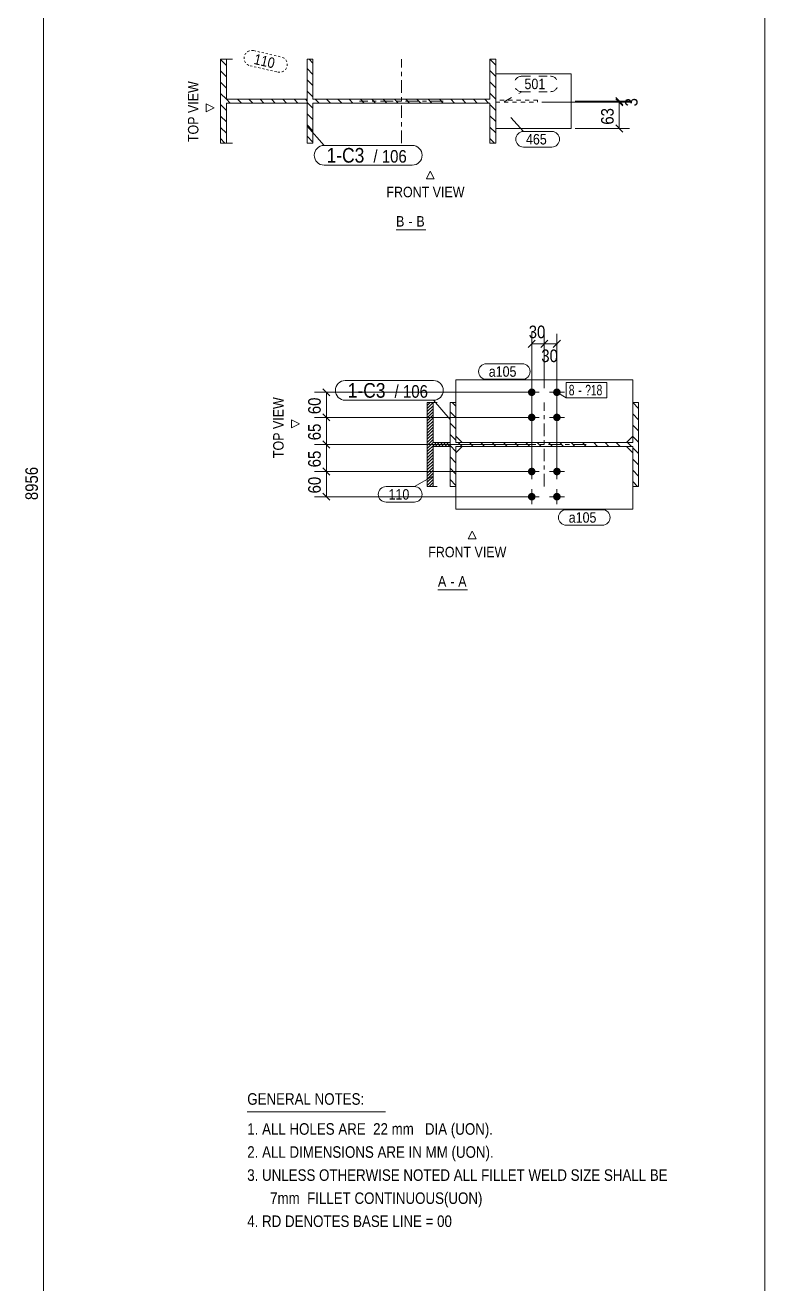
# Model space of a CAD drawing. Header units: millimetres. Extents: x 2 to 579, y 1 to 825.
# Drawn here: x 402.5 to 579, y 178.8 to 478.9 of the extents above; entities that cross this region are included whole.
import ezdxf

# ---------------------------------------------------------------- set-up
doc = ezdxf.new("R2010")
doc.units = ezdxf.units.MM
for name, pattern in [('XKITLINE00', [0]), ('XKITLINE01', [4, 1, -1, 1, -1]), ('XKITLINE02', [4, 2, -2]), ('XKITLINE03', [6, 3, -1, 1, -1]), ('XKITLINE04', [3, 0.5, -0.5, 0.5, -0.5, 0.5, -0.5])]:
    doc.linetypes.add(name, pattern=pattern)
for name, color, linetype, lineweight in [('Bolt', 3, 'Continuous', 0), ('BoltMark', 7, 'Continuous', 0), ('Dimensions', 7, 'Continuous', 0), ('DrawingSheet', 5, 'Continuous', 0), ('OtherObjectType', 7, 'Continuous', 0), ('Part', 2, 'Continuous', 0), ('PartMark', 7, 'Continuous', 0)]:
    doc.layers.add(name, color=color, linetype=linetype, lineweight=lineweight)
doc.styles.add('ARIAL', font='ARIAL.TTF')
doc.styles.add('ARIAL_NARROW', font='ARIALN.TTF')

# ---------------------------------------------------------------- blocks, each defined once
blk = doc.blocks.new('*A3')
at = {"layer": 'Part', "color": 7, "linetype": 'XKITLINE00', "lineweight": 0}
for p, q in [((505.28, 388.02), (504.38, 388.92)), ((548.88, 387.52), (547.48, 388.92)), ((505.28, 385.33), (503.88, 386.73)), ((548.88, 384.83), (547.48, 386.23)), ((505.28, 382.63), (503.88, 384.03)), ((505.28, 379.94), (503.88, 381.34)), ((548.88, 382.14), (547.48, 383.54)), ((505.28, 377.24), (503.88, 378.64)), ((506.74, 378.47), (505.84, 379.37)), ((509.44, 378.47), (508.54, 379.37)), ((512.13, 378.47), (511.23, 379.37)), ((514.83, 378.47), (513.93, 379.37)), ((517.52, 378.47), (516.62, 379.37)), ((520.21, 378.47), (519.31, 379.37)), ((522.91, 378.47), (522.01, 379.37)), ((525.6, 378.47), (524.7, 379.37)), ((528.3, 378.47), (527.4, 379.37)), ((530.99, 378.47), (530.09, 379.37)), ((533.68, 378.47), (532.78, 379.37)), ((536.38, 378.47), (535.48, 379.37)), ((539.07, 378.47), (538.17, 379.37)), ((541.77, 378.47), (540.87, 379.37)), ((544.46, 378.47), (543.56, 379.37)), ((547.15, 378.47), (546.25, 379.37)), ((548.88, 379.44), (547.48, 380.84)), ((505.28, 374.55), (503.88, 375.95)), ((548.88, 376.75), (547.48, 378.15)), ((548.88, 374.05), (547.48, 375.45)), ((505.28, 371.86), (503.88, 373.26)), ((548.88, 371.36), (547.48, 372.76)), ((505.28, 369.16), (503.88, 370.56)), ((548.62, 368.92), (547.48, 370.07))]:
    blk.add_line(p, q, dxfattribs=at)
blk = doc.blocks.new('*A4')
at = {"layer": 'Part', "color": 7, "linetype": 'XKITLINE00', "lineweight": 0}
for p, q in [((499.14, 388.92), (498.44, 388.23)), ((499.85, 388.9), (498.44, 387.49)), ((499.85, 388.17), (498.44, 386.76)), ((499.85, 387.43), (498.44, 386.03)), ((499.85, 386.7), (498.44, 385.29)), ((499.85, 385.97), (498.44, 384.56)), ((499.85, 385.24), (498.44, 383.83)), ((499.85, 384.5), (498.44, 383.1)), ((499.85, 383.77), (498.44, 382.36)), ((499.85, 383.04), (498.44, 381.63)), ((499.85, 382.31), (498.44, 380.9)), ((499.85, 381.57), (498.75, 380.47)), ((498.75, 380.47), (498.44, 380.17)), ((499.12, 380.11), (498.44, 379.43)), ((499.48, 379.74), (498.44, 378.7)), ((499.85, 379.37), (498.44, 377.97)), ((500.22, 379.01), (498.44, 377.24)), ((499.85, 380.84), (499.12, 380.11)), ((499.85, 380.11), (499.48, 379.74)), ((499.85, 379.37), (499.85, 379.37)), ((500.58, 379.37), (500.22, 379.01)), ((500.58, 378.64), (500.41, 378.47)), ((501.31, 379.37), (500.58, 378.64)), ((502.05, 379.37), (501.15, 378.47)), ((502.78, 379.37), (501.88, 378.47)), ((503.51, 379.37), (502.61, 378.47)), ((503.88, 379.01), (503.34, 378.47)), ((499.85, 377.91), (498.44, 376.5)), ((499.85, 377.18), (498.44, 375.77)), ((499.85, 376.44), (498.44, 375.04)), ((499.85, 375.71), (498.44, 374.31)), ((499.85, 374.98), (498.44, 373.57)), ((499.85, 374.25), (498.44, 372.84)), ((499.85, 373.51), (498.44, 372.11)), ((499.85, 372.78), (498.44, 371.37)), ((499.85, 372.05), (498.44, 370.64)), ((499.85, 371.32), (498.44, 369.91)), ((499.85, 370.58), (498.44, 369.18)), ((499.85, 369.85), (498.92, 368.92)), ((499.85, 369.12), (499.66, 368.92))]:
    blk.add_line(p, q, dxfattribs=at)
blk = doc.blocks.new('*A5')
at = {"layer": 'Part', "color": 7, "linetype": 'XKITLINE00', "lineweight": 0}
for p, q in [((471.18, 467.18), (469.78, 468.58)), ((471.18, 469.87), (470.28, 470.78)), ((514.78, 469.38), (513.38, 470.78)), ((471.18, 464.49), (469.78, 465.89)), ((514.78, 466.68), (513.38, 468.08)), ((514.78, 463.99), (513.38, 465.39)), ((471.18, 461.79), (469.78, 463.19)), ((514.78, 461.3), (513.38, 462.7)), ((471.18, 459.1), (469.78, 460.5)), ((472.64, 460.33), (471.74, 461.23)), ((475.34, 460.33), (474.44, 461.23)), ((478.03, 460.33), (477.13, 461.23)), ((480.73, 460.33), (479.83, 461.23)), ((483.42, 460.33), (482.52, 461.23)), ((486.11, 460.33), (485.21, 461.23)), ((488.81, 460.33), (487.91, 461.23)), ((491.5, 460.33), (490.6, 461.23)), ((494.2, 460.33), (493.3, 461.23)), ((496.89, 460.33), (495.99, 461.23)), ((499.58, 460.33), (498.68, 461.23)), ((502.28, 460.33), (501.38, 461.23)), ((504.97, 460.33), (504.07, 461.23)), ((507.67, 460.33), (506.77, 461.23)), ((510.36, 460.33), (509.46, 461.23)), ((513.06, 460.33), (512.16, 461.23)), ((514.78, 458.6), (513.38, 460)), ((471.18, 456.4), (469.78, 457.8)), ((514.78, 455.91), (513.38, 457.31)), ((471.18, 453.71), (469.78, 455.11)), ((514.78, 453.21), (513.38, 454.61)), ((471.18, 451.02), (469.78, 452.42)), ((514.52, 450.78), (513.38, 451.92))]:
    blk.add_line(p, q, dxfattribs=at)
blk = doc.blocks.new('*A6')
at = {"layer": 'Part', "color": 7, "linetype": 'XKITLINE00', "lineweight": 0}
for p, q in [((450.51, 469.31), (449.1, 470.72)), ((450.51, 466.62), (449.1, 468.02)), ((450.51, 463.92), (449.1, 465.33)), ((450.51, 461.23), (449.1, 462.64)), ((449.16, 459.88), (449.1, 459.94)), ((450.51, 458.53), (449.16, 459.88)), ((451.41, 460.33), (450.51, 461.23)), ((454.1, 460.33), (453.2, 461.23)), ((456.8, 460.33), (455.9, 461.23)), ((459.49, 460.33), (458.59, 461.23)), ((462.18, 460.33), (461.28, 461.23)), ((464.88, 460.33), (463.98, 461.23)), ((467.57, 460.33), (466.67, 461.23)), ((469.78, 460.81), (469.37, 461.23)), ((450.51, 455.84), (449.1, 457.25)), ((450.51, 453.15), (449.1, 454.55)), ((450.18, 450.78), (449.1, 451.86))]:
    blk.add_line(p, q, dxfattribs=at)
blk = doc.blocks.new('*A78')
at = {"layer": 'Bolt'}
for points in [[(522.48, 372.52), (522.49, 372.56), (522.49, 372.61), (522.5, 372.65), (522.51, 372.69), (522.52, 372.74), (522.53, 372.78), (522.55, 372.82), (522.57, 372.86), (522.59, 372.9), (522.61, 372.94), (522.63, 372.97), (522.66, 373.01), (522.69, 373.05), (522.71, 373.08), (522.74, 373.11), (522.78, 373.14), (522.81, 373.17), (522.85, 373.2), (522.88, 373.22), (522.92, 373.25), (522.96, 373.27), (523, 373.29), (523.04, 373.31), (523.08, 373.32), (523.12, 373.34), (523.16, 373.35), (523.21, 373.36), (523.25, 373.37), (523.29, 373.37), (523.34, 373.37), (523.38, 373.37), (523.43, 373.37), (523.47, 373.37), (523.51, 373.37), (523.56, 373.36), (523.6, 373.35), (523.64, 373.34), (523.68, 373.32), (523.73, 373.31), (523.77, 373.29), (523.81, 373.27), (523.84, 373.25), (523.88, 373.22), (523.92, 373.2), (523.95, 373.17), (523.99, 373.14), (524.02, 373.11), (524.05, 373.08), (524.08, 373.05), (524.1, 373.01), (524.13, 372.97), (524.15, 372.94), (524.18, 372.9), (524.19, 372.86), (524.21, 372.82), (524.23, 372.78), (524.24, 372.74), (524.25, 372.69), (524.26, 372.65), (524.27, 372.61), (524.28, 372.56), (524.28, 372.52), (524.28, 372.47), (524.28, 372.43), (524.28, 372.39), (524.27, 372.34), (524.26, 372.3), (524.25, 372.26), (524.24, 372.21), (524.23, 372.17), (524.21, 372.13), (524.19, 372.09), (524.18, 372.05), (524.15, 372.01), (524.13, 371.97), (524.1, 371.94), (524.08, 371.9), (524.05, 371.87), (524.02, 371.84), (523.99, 371.81), (523.95, 371.78), (523.92, 371.75), (523.88, 371.73), (523.84, 371.7), (523.81, 371.68), (523.77, 371.66), (523.73, 371.64), (523.68, 371.63), (523.64, 371.61), (523.6, 371.6), (523.56, 371.59), (523.51, 371.58), (523.47, 371.58), (523.43, 371.58), (523.38, 371.57), (523.34, 371.58), (523.29, 371.58), (523.25, 371.58), (523.21, 371.59), (523.16, 371.6), (523.12, 371.61), (523.08, 371.63), (523.04, 371.64), (523, 371.66), (522.96, 371.68), (522.92, 371.7), (522.88, 371.73), (522.85, 371.75), (522.81, 371.78), (522.78, 371.81), (522.74, 371.84), (522.71, 371.87), (522.69, 371.9), (522.66, 371.94), (522.63, 371.97), (522.61, 372.01), (522.59, 372.05), (522.57, 372.09), (522.55, 372.13), (522.53, 372.17), (522.52, 372.21), (522.51, 372.26), (522.5, 372.3), (522.49, 372.34), (522.49, 372.39), (522.48, 372.43), (522.48, 372.47)], [(528.48, 372.52), (528.49, 372.56), (528.49, 372.61), (528.5, 372.65), (528.51, 372.69), (528.52, 372.74), (528.53, 372.78), (528.55, 372.82), (528.57, 372.86), (528.59, 372.9), (528.61, 372.94), (528.63, 372.97), (528.66, 373.01), (528.69, 373.05), (528.71, 373.08), (528.74, 373.11), (528.78, 373.14), (528.81, 373.17), (528.85, 373.2), (528.88, 373.22), (528.92, 373.25), (528.96, 373.27), (529, 373.29), (529.04, 373.31), (529.08, 373.32), (529.12, 373.34), (529.16, 373.35), (529.21, 373.36), (529.25, 373.37), (529.29, 373.37), (529.34, 373.37), (529.38, 373.37), (529.43, 373.37), (529.47, 373.37), (529.51, 373.37), (529.56, 373.36), (529.6, 373.35), (529.64, 373.34), (529.68, 373.32), (529.73, 373.31), (529.77, 373.29), (529.81, 373.27), (529.84, 373.25), (529.88, 373.22), (529.92, 373.2), (529.95, 373.17), (529.99, 373.14), (530.02, 373.11), (530.05, 373.08), (530.08, 373.05), (530.1, 373.01), (530.13, 372.97), (530.15, 372.94), (530.18, 372.9), (530.19, 372.86), (530.21, 372.82), (530.23, 372.78), (530.24, 372.74), (530.25, 372.69), (530.26, 372.65), (530.27, 372.61), (530.28, 372.56), (530.28, 372.52), (530.28, 372.47), (530.28, 372.43), (530.28, 372.39), (530.27, 372.34), (530.26, 372.3), (530.25, 372.26), (530.24, 372.21), (530.23, 372.17), (530.21, 372.13), (530.19, 372.09), (530.18, 372.05), (530.15, 372.01), (530.13, 371.97), (530.1, 371.94), (530.08, 371.9), (530.05, 371.87), (530.02, 371.84), (529.99, 371.81), (529.95, 371.78), (529.92, 371.75), (529.88, 371.73), (529.84, 371.7), (529.81, 371.68), (529.77, 371.66), (529.73, 371.64), (529.68, 371.63), (529.64, 371.61), (529.6, 371.6), (529.56, 371.59), (529.51, 371.58), (529.47, 371.58), (529.43, 371.58), (529.38, 371.57), (529.34, 371.58), (529.29, 371.58), (529.25, 371.58), (529.21, 371.59), (529.16, 371.6), (529.12, 371.61), (529.08, 371.63), (529.04, 371.64), (529, 371.66), (528.96, 371.68), (528.92, 371.7), (528.88, 371.73), (528.85, 371.75), (528.81, 371.78), (528.78, 371.81), (528.74, 371.84), (528.71, 371.87), (528.69, 371.9), (528.66, 371.94), (528.63, 371.97), (528.61, 372.01), (528.59, 372.05), (528.57, 372.09), (528.55, 372.13), (528.53, 372.17), (528.52, 372.21), (528.51, 372.26), (528.5, 372.3), (528.49, 372.34), (528.49, 372.39), (528.48, 372.43), (528.48, 372.47)], [(522.48, 366.52), (522.49, 366.56), (522.49, 366.61), (522.5, 366.65), (522.51, 366.69), (522.52, 366.74), (522.53, 366.78), (522.55, 366.82), (522.57, 366.86), (522.59, 366.9), (522.61, 366.94), (522.63, 366.97), (522.66, 367.01), (522.69, 367.05), (522.71, 367.08), (522.74, 367.11), (522.78, 367.14), (522.81, 367.17), (522.85, 367.2), (522.88, 367.22), (522.92, 367.25), (522.96, 367.27), (523, 367.29), (523.04, 367.31), (523.08, 367.32), (523.12, 367.34), (523.16, 367.35), (523.21, 367.36), (523.25, 367.37), (523.29, 367.37), (523.34, 367.37), (523.38, 367.37), (523.43, 367.37), (523.47, 367.37), (523.51, 367.37), (523.56, 367.36), (523.6, 367.35), (523.64, 367.34), (523.68, 367.32), (523.73, 367.31), (523.77, 367.29), (523.81, 367.27), (523.84, 367.25), (523.88, 367.22), (523.92, 367.2), (523.95, 367.17), (523.99, 367.14), (524.02, 367.11), (524.05, 367.08), (524.08, 367.05), (524.1, 367.01), (524.13, 366.97), (524.15, 366.94), (524.18, 366.9), (524.19, 366.86), (524.21, 366.82), (524.23, 366.78), (524.24, 366.74), (524.25, 366.69), (524.26, 366.65), (524.27, 366.61), (524.28, 366.56), (524.28, 366.52), (524.28, 366.47), (524.28, 366.43), (524.28, 366.39), (524.27, 366.34), (524.26, 366.3), (524.25, 366.26), (524.24, 366.21), (524.23, 366.17), (524.21, 366.13), (524.19, 366.09), (524.18, 366.05), (524.15, 366.01), (524.13, 365.97), (524.1, 365.94), (524.08, 365.9), (524.05, 365.87), (524.02, 365.84), (523.99, 365.81), (523.95, 365.78), (523.92, 365.75), (523.88, 365.73), (523.84, 365.7), (523.81, 365.68), (523.77, 365.66), (523.73, 365.64), (523.68, 365.63), (523.64, 365.61), (523.6, 365.6), (523.56, 365.59), (523.51, 365.58), (523.47, 365.58), (523.43, 365.58), (523.38, 365.57), (523.34, 365.58), (523.29, 365.58), (523.25, 365.58), (523.21, 365.59), (523.16, 365.6), (523.12, 365.61), (523.08, 365.63), (523.04, 365.64), (523, 365.66), (522.96, 365.68), (522.92, 365.7), (522.88, 365.73), (522.85, 365.75), (522.81, 365.78), (522.78, 365.81), (522.74, 365.84), (522.71, 365.87), (522.69, 365.9), (522.66, 365.94), (522.63, 365.97), (522.61, 366.01), (522.59, 366.05), (522.57, 366.09), (522.55, 366.13), (522.53, 366.17), (522.52, 366.21), (522.51, 366.26), (522.5, 366.3), (522.49, 366.34), (522.49, 366.39), (522.48, 366.43), (522.48, 366.47)], [(528.48, 366.52), (528.49, 366.56), (528.49, 366.61), (528.5, 366.65), (528.51, 366.69), (528.52, 366.74), (528.53, 366.78), (528.55, 366.82), (528.57, 366.86), (528.59, 366.9), (528.61, 366.94), (528.63, 366.97), (528.66, 367.01), (528.69, 367.05), (528.71, 367.08), (528.74, 367.11), (528.78, 367.14), (528.81, 367.17), (528.85, 367.2), (528.88, 367.22), (528.92, 367.25), (528.96, 367.27), (529, 367.29), (529.04, 367.31), (529.08, 367.32), (529.12, 367.34), (529.16, 367.35), (529.21, 367.36), (529.25, 367.37), (529.29, 367.37), (529.34, 367.37), (529.38, 367.37), (529.43, 367.37), (529.47, 367.37), (529.51, 367.37), (529.56, 367.36), (529.6, 367.35), (529.64, 367.34), (529.68, 367.32), (529.73, 367.31), (529.77, 367.29), (529.81, 367.27), (529.84, 367.25), (529.88, 367.22), (529.92, 367.2), (529.95, 367.17), (529.99, 367.14), (530.02, 367.11), (530.05, 367.08), (530.08, 367.05), (530.1, 367.01), (530.13, 366.97), (530.15, 366.94), (530.18, 366.9), (530.19, 366.86), (530.21, 366.82), (530.23, 366.78), (530.24, 366.74), (530.25, 366.69), (530.26, 366.65), (530.27, 366.61), (530.28, 366.56), (530.28, 366.52), (530.28, 366.47), (530.28, 366.43), (530.28, 366.39), (530.27, 366.34), (530.26, 366.3), (530.25, 366.26), (530.24, 366.21), (530.23, 366.17), (530.21, 366.13), (530.19, 366.09), (530.18, 366.05), (530.15, 366.01), (530.13, 365.97), (530.1, 365.94), (530.08, 365.9), (530.05, 365.87), (530.02, 365.84), (529.99, 365.81), (529.95, 365.78), (529.92, 365.75), (529.88, 365.73), (529.84, 365.7), (529.81, 365.68), (529.77, 365.66), (529.73, 365.64), (529.68, 365.63), (529.64, 365.61), (529.6, 365.6), (529.56, 365.59), (529.51, 365.58), (529.47, 365.58), (529.43, 365.58), (529.38, 365.57), (529.34, 365.58), (529.29, 365.58), (529.25, 365.58), (529.21, 365.59), (529.16, 365.6), (529.12, 365.61), (529.08, 365.63), (529.04, 365.64), (529, 365.66), (528.96, 365.68), (528.92, 365.7), (528.88, 365.73), (528.85, 365.75), (528.81, 365.78), (528.78, 365.81), (528.74, 365.84), (528.71, 365.87), (528.69, 365.9), (528.66, 365.94), (528.63, 365.97), (528.61, 366.01), (528.59, 366.05), (528.57, 366.09), (528.55, 366.13), (528.53, 366.17), (528.52, 366.21), (528.51, 366.26), (528.5, 366.3), (528.49, 366.34), (528.49, 366.39), (528.48, 366.43), (528.48, 366.47)]]:
    blk.add_hatch(color=3, dxfattribs=at).paths.add_polyline_path(points, flags=17)
at = {"layer": 'Bolt', "color": 3, "linetype": 'XKITLINE00', "lineweight": 0}
for p, q in [((525.18, 372.47), (521.58, 372.47)), ((523.38, 370.67), (523.38, 374.27)), ((531.18, 372.47), (527.58, 372.47)), ((529.38, 370.67), (529.38, 374.27)), ((525.18, 366.47), (521.58, 366.47)), ((523.38, 364.67), (523.38, 368.27)), ((531.18, 366.47), (527.58, 366.47)), ((529.38, 364.67), (529.38, 368.27))]:
    blk.add_line(p, q, dxfattribs=at)
blk = doc.blocks.new('*A79')
at = {"layer": 'Bolt'}
for points in [[(524.28, 391.33), (524.28, 391.29), (524.27, 391.24), (524.26, 391.2), (524.25, 391.16), (524.24, 391.11), (524.23, 391.07), (524.21, 391.03), (524.19, 390.99), (524.18, 390.95), (524.15, 390.91), (524.13, 390.87), (524.1, 390.84), (524.08, 390.8), (524.05, 390.77), (524.02, 390.74), (523.99, 390.71), (523.95, 390.68), (523.92, 390.65), (523.88, 390.63), (523.84, 390.6), (523.81, 390.58), (523.77, 390.56), (523.73, 390.54), (523.68, 390.53), (523.64, 390.51), (523.6, 390.5), (523.56, 390.49), (523.51, 390.48), (523.47, 390.48), (523.43, 390.48), (523.38, 390.47), (523.34, 390.48), (523.29, 390.48), (523.25, 390.48), (523.21, 390.49), (523.16, 390.5), (523.12, 390.51), (523.08, 390.53), (523.04, 390.54), (523, 390.56), (522.96, 390.58), (522.92, 390.6), (522.88, 390.63), (522.85, 390.65), (522.81, 390.68), (522.78, 390.71), (522.74, 390.74), (522.71, 390.77), (522.69, 390.8), (522.66, 390.84), (522.63, 390.87), (522.61, 390.91), (522.59, 390.95), (522.57, 390.99), (522.55, 391.03), (522.53, 391.07), (522.52, 391.11), (522.51, 391.16), (522.5, 391.2), (522.49, 391.24), (522.49, 391.29), (522.48, 391.33), (522.48, 391.37), (522.48, 391.42), (522.49, 391.46), (522.49, 391.51), (522.5, 391.55), (522.51, 391.59), (522.52, 391.64), (522.53, 391.68), (522.55, 391.72), (522.57, 391.76), (522.59, 391.8), (522.61, 391.84), (522.63, 391.87), (522.66, 391.91), (522.69, 391.95), (522.71, 391.98), (522.74, 392.01), (522.78, 392.04), (522.81, 392.07), (522.85, 392.1), (522.88, 392.12), (522.92, 392.15), (522.96, 392.17), (523, 392.19), (523.04, 392.21), (523.08, 392.22), (523.12, 392.24), (523.16, 392.25), (523.21, 392.26), (523.25, 392.27), (523.29, 392.27), (523.34, 392.27), (523.38, 392.27), (523.43, 392.27), (523.47, 392.27), (523.51, 392.27), (523.56, 392.26), (523.6, 392.25), (523.64, 392.24), (523.68, 392.22), (523.73, 392.21), (523.77, 392.19), (523.81, 392.17), (523.84, 392.15), (523.88, 392.12), (523.92, 392.1), (523.95, 392.07), (523.99, 392.04), (524.02, 392.01), (524.05, 391.98), (524.08, 391.95), (524.1, 391.91), (524.13, 391.87), (524.15, 391.84), (524.18, 391.8), (524.19, 391.76), (524.21, 391.72), (524.23, 391.68), (524.24, 391.64), (524.25, 391.59), (524.26, 391.55), (524.27, 391.51), (524.28, 391.46), (524.28, 391.42), (524.28, 391.37)], [(530.28, 391.33), (530.28, 391.29), (530.27, 391.24), (530.26, 391.2), (530.25, 391.16), (530.24, 391.11), (530.23, 391.07), (530.21, 391.03), (530.19, 390.99), (530.18, 390.95), (530.15, 390.91), (530.13, 390.87), (530.1, 390.84), (530.08, 390.8), (530.05, 390.77), (530.02, 390.74), (529.99, 390.71), (529.95, 390.68), (529.92, 390.65), (529.88, 390.63), (529.84, 390.6), (529.81, 390.58), (529.77, 390.56), (529.73, 390.54), (529.68, 390.53), (529.64, 390.51), (529.6, 390.5), (529.56, 390.49), (529.51, 390.48), (529.47, 390.48), (529.43, 390.48), (529.38, 390.47), (529.34, 390.48), (529.29, 390.48), (529.25, 390.48), (529.21, 390.49), (529.16, 390.5), (529.12, 390.51), (529.08, 390.53), (529.04, 390.54), (529, 390.56), (528.96, 390.58), (528.92, 390.6), (528.88, 390.63), (528.85, 390.65), (528.81, 390.68), (528.78, 390.71), (528.74, 390.74), (528.71, 390.77), (528.69, 390.8), (528.66, 390.84), (528.63, 390.87), (528.61, 390.91), (528.59, 390.95), (528.57, 390.99), (528.55, 391.03), (528.53, 391.07), (528.52, 391.11), (528.51, 391.16), (528.5, 391.2), (528.49, 391.24), (528.49, 391.29), (528.48, 391.33), (528.48, 391.37), (528.48, 391.42), (528.49, 391.46), (528.49, 391.51), (528.5, 391.55), (528.51, 391.59), (528.52, 391.64), (528.53, 391.68), (528.55, 391.72), (528.57, 391.76), (528.59, 391.8), (528.61, 391.84), (528.63, 391.87), (528.66, 391.91), (528.69, 391.95), (528.71, 391.98), (528.74, 392.01), (528.78, 392.04), (528.81, 392.07), (528.85, 392.1), (528.88, 392.12), (528.92, 392.15), (528.96, 392.17), (529, 392.19), (529.04, 392.21), (529.08, 392.22), (529.12, 392.24), (529.16, 392.25), (529.21, 392.26), (529.25, 392.27), (529.29, 392.27), (529.34, 392.27), (529.38, 392.27), (529.43, 392.27), (529.47, 392.27), (529.51, 392.27), (529.56, 392.26), (529.6, 392.25), (529.64, 392.24), (529.68, 392.22), (529.73, 392.21), (529.77, 392.19), (529.81, 392.17), (529.84, 392.15), (529.88, 392.12), (529.92, 392.1), (529.95, 392.07), (529.99, 392.04), (530.02, 392.01), (530.05, 391.98), (530.08, 391.95), (530.1, 391.91), (530.13, 391.87), (530.15, 391.84), (530.18, 391.8), (530.19, 391.76), (530.21, 391.72), (530.23, 391.68), (530.24, 391.64), (530.25, 391.59), (530.26, 391.55), (530.27, 391.51), (530.28, 391.46), (530.28, 391.42), (530.28, 391.37)], [(524.28, 385.33), (524.28, 385.29), (524.27, 385.24), (524.26, 385.2), (524.25, 385.16), (524.24, 385.11), (524.23, 385.07), (524.21, 385.03), (524.19, 384.99), (524.18, 384.95), (524.15, 384.91), (524.13, 384.87), (524.1, 384.84), (524.08, 384.8), (524.05, 384.77), (524.02, 384.74), (523.99, 384.71), (523.95, 384.68), (523.92, 384.65), (523.88, 384.63), (523.84, 384.6), (523.81, 384.58), (523.77, 384.56), (523.73, 384.54), (523.68, 384.53), (523.64, 384.51), (523.6, 384.5), (523.56, 384.49), (523.51, 384.48), (523.47, 384.48), (523.43, 384.48), (523.38, 384.47), (523.34, 384.48), (523.29, 384.48), (523.25, 384.48), (523.21, 384.49), (523.16, 384.5), (523.12, 384.51), (523.08, 384.53), (523.04, 384.54), (523, 384.56), (522.96, 384.58), (522.92, 384.6), (522.88, 384.63), (522.85, 384.65), (522.81, 384.68), (522.78, 384.71), (522.74, 384.74), (522.71, 384.77), (522.69, 384.8), (522.66, 384.84), (522.63, 384.87), (522.61, 384.91), (522.59, 384.95), (522.57, 384.99), (522.55, 385.03), (522.53, 385.07), (522.52, 385.11), (522.51, 385.16), (522.5, 385.2), (522.49, 385.24), (522.49, 385.29), (522.48, 385.33), (522.48, 385.37), (522.48, 385.42), (522.49, 385.46), (522.49, 385.51), (522.5, 385.55), (522.51, 385.59), (522.52, 385.64), (522.53, 385.68), (522.55, 385.72), (522.57, 385.76), (522.59, 385.8), (522.61, 385.84), (522.63, 385.87), (522.66, 385.91), (522.69, 385.95), (522.71, 385.98), (522.74, 386.01), (522.78, 386.04), (522.81, 386.07), (522.85, 386.1), (522.88, 386.12), (522.92, 386.15), (522.96, 386.17), (523, 386.19), (523.04, 386.21), (523.08, 386.22), (523.12, 386.24), (523.16, 386.25), (523.21, 386.26), (523.25, 386.27), (523.29, 386.27), (523.34, 386.27), (523.38, 386.27), (523.43, 386.27), (523.47, 386.27), (523.51, 386.27), (523.56, 386.26), (523.6, 386.25), (523.64, 386.24), (523.68, 386.22), (523.73, 386.21), (523.77, 386.19), (523.81, 386.17), (523.84, 386.15), (523.88, 386.12), (523.92, 386.1), (523.95, 386.07), (523.99, 386.04), (524.02, 386.01), (524.05, 385.98), (524.08, 385.95), (524.1, 385.91), (524.13, 385.87), (524.15, 385.84), (524.18, 385.8), (524.19, 385.76), (524.21, 385.72), (524.23, 385.68), (524.24, 385.64), (524.25, 385.59), (524.26, 385.55), (524.27, 385.51), (524.28, 385.46), (524.28, 385.42), (524.28, 385.37)], [(530.28, 385.33), (530.28, 385.29), (530.27, 385.24), (530.26, 385.2), (530.25, 385.16), (530.24, 385.11), (530.23, 385.07), (530.21, 385.03), (530.19, 384.99), (530.18, 384.95), (530.15, 384.91), (530.13, 384.87), (530.1, 384.84), (530.08, 384.8), (530.05, 384.77), (530.02, 384.74), (529.99, 384.71), (529.95, 384.68), (529.92, 384.65), (529.88, 384.63), (529.84, 384.6), (529.81, 384.58), (529.77, 384.56), (529.73, 384.54), (529.68, 384.53), (529.64, 384.51), (529.6, 384.5), (529.56, 384.49), (529.51, 384.48), (529.47, 384.48), (529.43, 384.48), (529.38, 384.47), (529.34, 384.48), (529.29, 384.48), (529.25, 384.48), (529.21, 384.49), (529.16, 384.5), (529.12, 384.51), (529.08, 384.53), (529.04, 384.54), (529, 384.56), (528.96, 384.58), (528.92, 384.6), (528.88, 384.63), (528.85, 384.65), (528.81, 384.68), (528.78, 384.71), (528.74, 384.74), (528.71, 384.77), (528.69, 384.8), (528.66, 384.84), (528.63, 384.87), (528.61, 384.91), (528.59, 384.95), (528.57, 384.99), (528.55, 385.03), (528.53, 385.07), (528.52, 385.11), (528.51, 385.16), (528.5, 385.2), (528.49, 385.24), (528.49, 385.29), (528.48, 385.33), (528.48, 385.37), (528.48, 385.42), (528.49, 385.46), (528.49, 385.51), (528.5, 385.55), (528.51, 385.59), (528.52, 385.64), (528.53, 385.68), (528.55, 385.72), (528.57, 385.76), (528.59, 385.8), (528.61, 385.84), (528.63, 385.87), (528.66, 385.91), (528.69, 385.95), (528.71, 385.98), (528.74, 386.01), (528.78, 386.04), (528.81, 386.07), (528.85, 386.1), (528.88, 386.12), (528.92, 386.15), (528.96, 386.17), (529, 386.19), (529.04, 386.21), (529.08, 386.22), (529.12, 386.24), (529.16, 386.25), (529.21, 386.26), (529.25, 386.27), (529.29, 386.27), (529.34, 386.27), (529.38, 386.27), (529.43, 386.27), (529.47, 386.27), (529.51, 386.27), (529.56, 386.26), (529.6, 386.25), (529.64, 386.24), (529.68, 386.22), (529.73, 386.21), (529.77, 386.19), (529.81, 386.17), (529.84, 386.15), (529.88, 386.12), (529.92, 386.1), (529.95, 386.07), (529.99, 386.04), (530.02, 386.01), (530.05, 385.98), (530.08, 385.95), (530.1, 385.91), (530.13, 385.87), (530.15, 385.84), (530.18, 385.8), (530.19, 385.76), (530.21, 385.72), (530.23, 385.68), (530.24, 385.64), (530.25, 385.59), (530.26, 385.55), (530.27, 385.51), (530.28, 385.46), (530.28, 385.42), (530.28, 385.37)]]:
    blk.add_hatch(color=3, dxfattribs=at).paths.add_polyline_path(points, flags=17)
at = {"layer": 'Bolt', "color": 3, "linetype": 'XKITLINE00', "lineweight": 0}
for p, q in [((521.58, 391.37), (525.18, 391.37)), ((523.38, 393.17), (523.38, 389.57)), ((527.58, 391.37), (531.18, 391.37)), ((529.38, 393.17), (529.38, 389.57)), ((521.58, 385.37), (525.18, 385.37)), ((523.38, 387.17), (523.38, 383.57)), ((527.58, 385.37), (531.18, 385.37)), ((529.38, 387.17), (529.38, 383.57))]:
    blk.add_line(p, q, dxfattribs=at)
blk = doc.blocks.new('*A80')
at = {"layer": 'Part', "color": 2, "linetype": 'XKITLINE00', "lineweight": 0}
for p, q in [((503.88, 368.92), (503.88, 388.92)), ((503.88, 388.92), (505.28, 388.92)), ((505.28, 388.92), (505.28, 379.37)), ((547.48, 388.92), (548.88, 388.92)), ((547.48, 379.37), (547.48, 388.92)), ((548.88, 388.92), (548.88, 368.92)), ((505.28, 379.37), (547.48, 379.37)), ((547.48, 378.47), (505.28, 378.47)), ((505.28, 378.47), (505.28, 368.92)), ((547.48, 368.92), (547.48, 378.47)), ((505.28, 368.92), (503.88, 368.92)), ((548.88, 368.92), (547.48, 368.92))]:
    blk.add_line(p, q, dxfattribs=at)
at = {"layer": 'Part', "color": 7, "linetype": 'XKITLINE03', "lineweight": 0}
for p, q in [((526.38, 368.92), (526.38, 388.92)), ((536.38, 378.92), (516.38, 378.92))]:
    blk.add_line(p, q, dxfattribs=at)
blk = doc.blocks.new('*A81')
at = {"layer": 'Part', "color": 2, "linetype": 'XKITLINE00', "lineweight": 0}
for p, q in [((498.44, 368.92), (498.44, 388.92)), ((498.44, 388.92), (500.81, 388.92)), ((499.85, 388.92), (499.85, 379.37)), ((499.85, 379.37), (503.88, 379.37)), ((503.88, 378.47), (499.85, 378.47)), ((499.85, 378.47), (499.85, 368.92)), ((503.88, 379.37), (503.88, 378.47)), ((500.81, 368.92), (498.44, 368.92))]:
    blk.add_line(p, q, dxfattribs=at)
blk = doc.blocks.new('*A82')
at = {"layer": 'Part', "color": 2, "linetype": 'XKITLINE00', "lineweight": 0}
for p, q in [((506.78, 378.47), (505.28, 376.97)), ((547.48, 376.97), (545.98, 378.47)), ((505.28, 363.47), (505.28, 368.92)), ((547.48, 363.47), (547.48, 368.92)), ((505.28, 363.47), (547.48, 363.47))]:
    blk.add_line(p, q, dxfattribs=at)
at = {"layer": 'Part', "color": 7, "linetype": 'XKITLINE01', "lineweight": 0}
for p, q in [((545.98, 378.47), (506.78, 378.47)), ((505.28, 368.92), (505.28, 376.97)), ((547.48, 368.92), (547.48, 376.97))]:
    blk.add_line(p, q, dxfattribs=at)
blk = doc.blocks.new('*A83')
at = {"layer": 'Part', "color": 2, "linetype": 'XKITLINE00', "lineweight": 0}
for p, q in [((505.28, 394.37), (505.28, 388.92)), ((505.28, 394.37), (547.48, 394.37)), ((547.48, 394.37), (547.48, 388.92)), ((505.28, 380.87), (506.78, 379.37)), ((547.48, 380.87), (545.98, 379.37))]:
    blk.add_line(p, q, dxfattribs=at)
at = {"layer": 'Part', "color": 7, "linetype": 'XKITLINE01', "lineweight": 0}
for p, q in [((505.28, 388.92), (505.28, 380.87)), ((547.48, 388.92), (547.48, 380.87)), ((506.78, 379.37), (545.98, 379.37))]:
    blk.add_line(p, q, dxfattribs=at)
blk = doc.blocks.new('*A84')
at = {"layer": 'Part', "color": 2, "linetype": 'XKITLINE00', "lineweight": 0}
for p, q in [((469.78, 450.78), (469.78, 470.78)), ((469.78, 470.78), (471.18, 470.78)), ((471.18, 470.78), (471.18, 461.23)), ((513.38, 470.78), (514.78, 470.78)), ((513.38, 461.23), (513.38, 470.78)), ((514.78, 470.78), (514.78, 450.78)), ((471.18, 461.23), (513.38, 461.23)), ((513.38, 460.33), (471.18, 460.33)), ((471.18, 460.33), (471.18, 450.78)), ((513.38, 450.78), (513.38, 460.33)), ((471.18, 450.78), (469.78, 450.78)), ((514.78, 450.78), (513.38, 450.78))]:
    blk.add_line(p, q, dxfattribs=at)
at = {"layer": 'Part', "color": 7, "linetype": 'XKITLINE03', "lineweight": 0}
for p, q in [((492.28, 450.78), (492.28, 470.78)), ((502.28, 460.78), (482.28, 460.78))]:
    blk.add_line(p, q, dxfattribs=at)
blk = doc.blocks.new('*A85')
at = {"layer": 'Part', "color": 2, "linetype": 'XKITLINE00', "lineweight": 0}
for p, q in [((532.78, 467.28), (514.78, 467.28)), ((532.78, 454.28), (532.78, 467.28)), ((532.78, 454.28), (514.78, 454.28))]:
    blk.add_line(p, q, dxfattribs=at)
at = {"layer": 'Part', "color": 7, "linetype": 'XKITLINE01', "lineweight": 0}
for p, q in [((514.78, 454.28), (514.78, 467.28)), ((514.78, 467.28), (514.78, 454.28)), ((532.78, 467.28), (532.78, 454.28))]:
    blk.add_line(p, q, dxfattribs=at)
blk = doc.blocks.new('*A86')
at = {"layer": 'Part', "color": 7, "linetype": 'XKITLINE01', "lineweight": 0}
for p, q in [((514.78, 460.53), (514.78, 461.03)), ((514.78, 460.53), (514.78, 461.03)), ((514.78, 461.03), (514.78, 461.03)), ((524.78, 461.03), (514.78, 461.03)), ((514.78, 460.53), (514.78, 460.53)), ((514.78, 460.53), (524.78, 460.53)), ((524.78, 460.53), (524.78, 461.03))]:
    blk.add_line(p, q, dxfattribs=at)
blk = doc.blocks.new('*A87')
at = {"layer": 'Part', "color": 2, "linetype": 'XKITLINE00', "lineweight": 0}
for p, q in [((449.1, 450.78), (449.1, 470.78)), ((449.1, 470.78), (451.99, 470.78)), ((450.51, 470.78), (450.51, 461.23)), ((450.51, 461.23), (469.78, 461.23)), ((469.78, 460.33), (450.51, 460.33)), ((450.51, 460.33), (450.51, 450.78)), ((469.78, 461.23), (469.78, 460.33)), ((451.99, 450.78), (449.1, 450.78))]:
    blk.add_line(p, q, dxfattribs=at)
blk = doc.blocks.new('*A103')
at = {"layer": 'DrawingSheet', "color": 5, "linetype": 'XKITLINE00', "lineweight": 0}
blk.add_line((579, 5), (579, 825), dxfattribs=at)
blk = doc.blocks.new('*A105')
at = {"layer": 'OtherObjectType', "color": 7, "linetype": 'XKITLINE00', "lineweight": 0}
blk.add_line((455.5, 219.82), (488.5, 219.82), dxfattribs=at)
at = {"layer": 'OtherObjectType', "color": 7, "style": 'ARIAL_NARROW', "width": 1.008832}
for s, p in [('GENERAL NOTES:', (455.5, 221.47)), ('1. ALL HOLES ARE  22 mm   DIA (UON).', (455.5, 214.32)), ('2. ALL DIMENSIONS ARE IN MM (UON).', (455.5, 208.82)), ('3. UNLESS OTHERWISE NOTED ALL FILLET WELD SIZE SHALL BE', (455.5, 203.32)), ('7mm  FILLET CONTINUOUS(UON)', (460.95, 197.82)), ('4. RD DENOTES BASE LINE = 00', (455.5, 192.32))]:
    blk.add_text(s, height=2.75, dxfattribs=at).set_placement(p)
blk = doc.blocks.new('*A143')
at = {"layer": 'Dimensions', "color": 7, "linetype": 'XKITLINE00', "lineweight": 0}
blk.add_line((406.9, 129.26), (406.9, 610.94), dxfattribs=at)
at = {"layer": 'Dimensions', "color": 3, "style": 'ARIAL', "width": 0.85}
blk.add_text('8956', height=3, rotation=90.0002, dxfattribs=at).set_placement((405.55, 365.65))
blk = doc.blocks.new('*A222')
at = {"layer": 'Dimensions', "color": 7, "linetype": 'XKITLINE00', "lineweight": 0}
for p, q in [((523.38, 373.47), (523.38, 405.77)), ((526.38, 392.37), (526.38, 405.77)), ((524.23, 403.77), (522.53, 402.08)), ((523.38, 402.92), (526.38, 402.92)), ((527.23, 403.77), (525.53, 402.08))]:
    blk.add_line(p, q, dxfattribs=at)
at = {"layer": 'Dimensions', "color": 3}
for p in [(523.38, 402.92), (526.38, 402.92)]:
    blk.add_point(p, dxfattribs=at)
at = {"layer": 'Dimensions', "color": 3, "style": 'ARIAL', "width": 0.85}
blk.add_text('30', height=3, dxfattribs=at).set_placement((522.66, 404.27))
blk = doc.blocks.new('*A223')
at = {"layer": 'Dimensions', "color": 7, "linetype": 'XKITLINE00', "lineweight": 0}
for p, q in [((526.38, 392.37), (526.38, 405.32)), ((529.38, 373.47), (529.38, 405.32)), ((527.23, 403.77), (525.53, 402.08)), ((526.38, 402.92), (529.38, 402.92)), ((530.23, 403.77), (528.53, 402.08))]:
    blk.add_line(p, q, dxfattribs=at)
at = {"layer": 'Dimensions', "color": 3}
for p in [(526.38, 402.92), (529.38, 402.92)]:
    blk.add_point(p, dxfattribs=at)
at = {"layer": 'Dimensions', "color": 3, "style": 'ARIAL', "width": 0.85}
blk.add_text('30', height=3, dxfattribs=at).set_placement((525.66, 398.57))
blk = doc.blocks.new('*A224')
at = {"layer": 'Dimensions', "color": 7, "linetype": 'XKITLINE00', "lineweight": 0}
for p, q in [((522.38, 372.47), (471.53, 372.47)), ((473.53, 373.32), (475.23, 371.63)), ((474.38, 366.47), (474.38, 372.47)), ((522.38, 366.47), (471.53, 366.47)), ((473.53, 367.32), (475.23, 365.63))]:
    blk.add_line(p, q, dxfattribs=at)
at = {"layer": 'Dimensions', "color": 3}
for p in [(474.38, 372.47), (474.38, 366.47)]:
    blk.add_point(p, dxfattribs=at)
at = {"layer": 'Dimensions', "color": 3, "style": 'ARIAL', "width": 0.85}
blk.add_text('60', height=3, rotation=90.0002, dxfattribs=at).set_placement((473.03, 367.25))
blk = doc.blocks.new('*A225')
at = {"layer": 'Dimensions', "color": 7, "linetype": 'XKITLINE00', "lineweight": 0}
for p, q in [((522.38, 378.92), (471.53, 378.92)), ((473.53, 379.77), (475.23, 378.08)), ((474.38, 372.47), (474.38, 378.92)), ((522.38, 372.47), (471.53, 372.47)), ((473.53, 373.32), (475.23, 371.63))]:
    blk.add_line(p, q, dxfattribs=at)
at = {"layer": 'Dimensions', "color": 3}
for p in [(474.38, 378.92), (474.38, 372.47)]:
    blk.add_point(p, dxfattribs=at)
at = {"layer": 'Dimensions', "color": 3, "style": 'ARIAL', "width": 0.85}
blk.add_text('65', height=3, rotation=90.0002, dxfattribs=at).set_placement((473.03, 373.47))
blk = doc.blocks.new('*A226')
at = {"layer": 'Dimensions', "color": 7, "linetype": 'XKITLINE00', "lineweight": 0}
for p, q in [((522.38, 385.37), (471.53, 385.37)), ((473.53, 386.22), (475.23, 384.53)), ((474.38, 378.92), (474.38, 385.37)), ((522.38, 378.92), (471.53, 378.92)), ((473.53, 379.77), (475.23, 378.08))]:
    blk.add_line(p, q, dxfattribs=at)
at = {"layer": 'Dimensions', "color": 3}
for p in [(474.38, 385.37), (474.38, 378.92)]:
    blk.add_point(p, dxfattribs=at)
at = {"layer": 'Dimensions', "color": 3, "style": 'ARIAL', "width": 0.85}
blk.add_text('65', height=3, rotation=90.0002, dxfattribs=at).set_placement((473.03, 379.92))
blk = doc.blocks.new('*A227')
at = {"layer": 'Dimensions', "color": 7, "linetype": 'XKITLINE00', "lineweight": 0}
for p, q in [((522.38, 391.37), (471.53, 391.37)), ((473.53, 392.22), (475.23, 390.53)), ((474.38, 385.37), (474.38, 391.37)), ((522.38, 385.37), (471.53, 385.37)), ((473.53, 386.22), (475.23, 384.53))]:
    blk.add_line(p, q, dxfattribs=at)
at = {"layer": 'Dimensions', "color": 3}
for p in [(474.38, 391.37), (474.38, 385.37)]:
    blk.add_point(p, dxfattribs=at)
at = {"layer": 'Dimensions', "color": 3, "style": 'ARIAL', "width": 0.85}
blk.add_text('60', height=3, rotation=90.0002, dxfattribs=at).set_placement((473.03, 386.15))
blk = doc.blocks.new('*A228')
at = {"layer": 'BoltMark', "color": 7, "linetype": 'XKITLINE00', "lineweight": 0}
for p, q in [((531.62, 393.74), (541.31, 393.74)), ((531.62, 390.04), (531.62, 393.74)), ((541.31, 390.04), (541.31, 393.74)), ((529.38, 391.37), (531.62, 390.04)), ((531.62, 390.04), (541.31, 390.04))]:
    blk.add_line(p, q, dxfattribs=at)
at = {"layer": 'BoltMark', "color": 3, "style": 'ARIAL_NARROW', "width": 0.85}
for s, p in [('8', (532.22, 390.64)), ('-', (534.49, 390.64)), ('?18', (536.15, 390.64))]:
    blk.add_text(s, height=2.5, dxfattribs=at).set_placement(p)
blk = doc.blocks.new('*A229')
at = {"layer": 'PartMark', "color": 7, "linetype": 'XKITLINE00', "lineweight": 0}
for p, q in [((512.53, 398.17), (521.15, 398.17)), ((512.53, 394.47), (521.15, 394.47))]:
    blk.add_line(p, q, dxfattribs=at)
for centre, start, end in [((512.53, 396.32), 90, 270), ((521.15, 396.32), 270, 90)]:
    blk.add_arc(centre, 1.85, start, end, dxfattribs=at)
at = {"layer": 'PartMark', "color": 3, "style": 'ARIAL', "width": 0.85}
blk.add_text('a105', height=2.5, dxfattribs=at).set_placement((513.13, 395.07))
blk = doc.blocks.new('*A230')
at = {"layer": 'PartMark', "color": 7, "linetype": 'XKITLINE00', "lineweight": 0}
for p, q in [((531.61, 363.37), (540.23, 363.37)), ((531.61, 359.67), (540.23, 359.67))]:
    blk.add_line(p, q, dxfattribs=at)
for centre, start, end in [((531.61, 361.52), 90, 270), ((540.23, 361.52), 270, 90)]:
    blk.add_arc(centre, 1.85, start, end, dxfattribs=at)
at = {"layer": 'PartMark', "color": 3, "style": 'ARIAL', "width": 0.85}
blk.add_text('a105', height=2.5, dxfattribs=at).set_placement((532.21, 360.27))
blk = doc.blocks.new('*A231')
at = {"layer": 'PartMark', "color": 7, "linetype": 'XKITLINE00', "lineweight": 0}
for p, q in [((499.63, 371.27), (495.38, 368.87)), ((488.62, 368.87), (495.38, 368.87)), ((488.62, 365.17), (495.38, 365.17))]:
    blk.add_line(p, q, dxfattribs=at)
for centre, start, end in [((488.62, 367.02), 90, 270), ((495.38, 367.02), 270, 90)]:
    blk.add_arc(centre, 1.85, start, end, dxfattribs=at)
at = {"layer": 'PartMark', "color": 3, "style": 'ARIAL', "width": 0.85}
blk.add_text('110', height=2.5, dxfattribs=at).set_placement((489.22, 365.77))
blk = doc.blocks.new('*A232')
at = {"layer": 'PartMark', "color": 7, "linetype": 'XKITLINE00', "lineweight": 0}
for p, q in [((478.88, 394.17), (499.93, 394.17)), ((478.88, 389.47), (499.93, 389.47)), ((503.93, 384.9), (499.93, 389.47))]:
    blk.add_line(p, q, dxfattribs=at)
for centre, start, end in [((478.88, 391.82), 90, 270), ((499.93, 391.82), 270, 90)]:
    blk.add_arc(centre, 2.35, start, end, dxfattribs=at)
at = {"layer": 'PartMark', "color": 1, "style": 'ARIAL', "width": 0.85}
blk.add_text('1-C3', height=3.5, dxfattribs=at).set_placement((479.48, 390.07))
at = {"layer": 'PartMark', "color": 3, "style": 'ARIAL', "width": 0.85}
for s, p in [('/', (490.64, 390.07)), ('106', (492.66, 390.07))]:
    blk.add_text(s, height=3, dxfattribs=at).set_placement(p)
blk = doc.blocks.new('*A233')
at = {"layer": 'OtherObjectType', "color": 7, "linetype": 'XKITLINE00', "lineweight": 0}
for p, q in [((466.06, 382.89), (466.06, 384.76)), ((466.06, 384.76), (467.93, 383.82)), ((467.93, 383.82), (466.06, 382.89)), ((467.93, 383.82), (467.93, 383.82)), ((508.22, 356.4), (509.16, 358.27)), ((509.16, 358.27), (510.09, 356.4)), ((509.16, 358.27), (509.16, 358.27)), ((510.09, 356.4), (508.22, 356.4)), ((501, 344.27), (508.06, 344.27))]:
    blk.add_line(p, q, dxfattribs=at)
at = {"layer": 'OtherObjectType', "color": 7, "style": 'ARIAL', "width": 0.85}
blk.add_text('TOP VIEW', height=2.5, rotation=90, dxfattribs=at).set_placement((464.18, 375.67))
for s, p in [('FRONT VIEW', (498.69, 352.02)), ('A', (501, 345.02)), ('-', (503.98, 345.02)), ('A', (505.84, 345.02))]:
    blk.add_text(s, height=2.5, dxfattribs=at).set_placement(p)
blk = doc.blocks.new('*A234')
at = {"layer": 'Dimensions', "color": 7, "linetype": 'XKITLINE00', "lineweight": 0}
for p, q in [((525.78, 460.53), (546.68, 460.53)), ((543.43, 461.38), (545.13, 459.68)), ((544.28, 454.28), (544.28, 460.53)), ((533.78, 454.28), (546.68, 454.28)), ((543.43, 455.13), (545.13, 453.43))]:
    blk.add_line(p, q, dxfattribs=at)
at = {"layer": 'Dimensions', "color": 3}
for p in [(544.28, 460.53), (544.28, 454.28)]:
    blk.add_point(p, dxfattribs=at)
at = {"layer": 'Dimensions', "color": 3, "style": 'ARIAL', "width": 0.85}
blk.add_text('63', height=3, rotation=90.0002, dxfattribs=at).set_placement((542.93, 455.18))
blk = doc.blocks.new('*A235')
at = {"layer": 'Dimensions', "color": 7, "linetype": 'XKITLINE00', "lineweight": 0}
for p, q in [((525.78, 460.53), (547.13, 460.53)), ((533.78, 460.78), (547.13, 460.78)), ((543.43, 461.63), (545.13, 459.93)), ((543.43, 461.38), (545.13, 459.68)), ((544.28, 460.53), (544.28, 460.78))]:
    blk.add_line(p, q, dxfattribs=at)
at = {"layer": 'Dimensions', "color": 3}
for p in [(544.28, 460.78), (544.28, 460.53)]:
    blk.add_point(p, dxfattribs=at)
at = {"layer": 'Dimensions', "color": 3, "style": 'ARIAL', "width": 0.85}
blk.add_text('3', height=3, rotation=90.0002, dxfattribs=at).set_placement((548.63, 459.54))
blk = doc.blocks.new('*A236')
at = {"layer": 'PartMark', "color": 7, "linetype": 'XKITLINE04', "lineweight": 0}
for p, q in [((457.02, 472.85), (463.61, 471.32)), ((456.19, 469.24), (462.78, 467.71))]:
    blk.add_line(p, q, dxfattribs=at)
for centre, start, end in [((456.6, 471.04), 76.9608, 256.9608), ((463.19, 469.52), 256.9608, 76.9608)]:
    blk.add_arc(centre, 1.85, start, end, dxfattribs=at)
at = {"layer": 'PartMark', "color": 3, "style": 'ARIAL', "width": 0.85}
blk.add_text('110', height=2.5, rotation=-13.0405, dxfattribs=at).set_placement((456.91, 469.69))
blk = doc.blocks.new('*A237')
at = {"layer": 'PartMark', "color": 7, "linetype": 'XKITLINE02', "lineweight": 0}
for p, q in [((521.05, 466.75), (527.82, 466.75)), ((516.81, 460.66), (521.05, 463.05)), ((521.05, 463.05), (527.82, 463.05))]:
    blk.add_line(p, q, dxfattribs=at)
for centre, start, end in [((521.05, 464.9), 90, 270), ((527.82, 464.9), 270, 90)]:
    blk.add_arc(centre, 1.85, start, end, dxfattribs=at)
at = {"layer": 'PartMark', "color": 3, "style": 'ARIAL', "width": 0.85}
blk.add_text('501', height=2.5, dxfattribs=at).set_placement((521.65, 463.65))
blk = doc.blocks.new('*A238')
at = {"layer": 'PartMark', "color": 7, "linetype": 'XKITLINE00', "lineweight": 0}
for p, q in [((518.41, 456.91), (521.41, 453.56)), ((521.41, 453.56), (528.17, 453.56)), ((521.41, 449.86), (528.17, 449.86))]:
    blk.add_line(p, q, dxfattribs=at)
for centre, start, end in [((521.41, 451.71), 90, 270), ((528.17, 451.71), 270, 90)]:
    blk.add_arc(centre, 1.85, start, end, dxfattribs=at)
at = {"layer": 'PartMark', "color": 3, "style": 'ARIAL', "width": 0.85}
blk.add_text('465', height=2.5, dxfattribs=at).set_placement((522.01, 450.46))
blk = doc.blocks.new('*A239')
at = {"layer": 'PartMark', "color": 7, "linetype": 'XKITLINE00', "lineweight": 0}
for p, q in [((469.83, 454.81), (473.83, 450.23)), ((473.83, 450.23), (494.88, 450.23)), ((473.83, 445.53), (494.88, 445.53))]:
    blk.add_line(p, q, dxfattribs=at)
for centre, start, end in [((473.83, 447.88), 90, 270), ((494.88, 447.88), 270, 90)]:
    blk.add_arc(centre, 2.35, start, end, dxfattribs=at)
at = {"layer": 'PartMark', "color": 1, "style": 'ARIAL', "width": 0.85}
blk.add_text('1-C3', height=3.5, dxfattribs=at).set_placement((474.43, 446.13))
at = {"layer": 'PartMark', "color": 3, "style": 'ARIAL', "width": 0.85}
for s, p in [('/', (485.6, 446.13)), ('106', (487.61, 446.13))]:
    blk.add_text(s, height=3, dxfattribs=at).set_placement(p)
blk = doc.blocks.new('*A240')
at = {"layer": 'OtherObjectType', "color": 7, "linetype": 'XKITLINE00', "lineweight": 0}
for p, q in [((445.73, 458.24), (445.73, 460.12)), ((445.73, 460.12), (447.6, 459.18)), ((447.6, 459.18), (445.73, 458.24)), ((447.6, 459.18), (447.6, 459.18)), ((498.23, 442.26), (499.17, 444.13)), ((500.1, 442.26), (498.23, 442.26)), ((499.17, 444.13), (500.1, 442.26)), ((499.17, 444.13), (499.17, 444.13)), ((491.01, 430.13), (498.07, 430.13))]:
    blk.add_line(p, q, dxfattribs=at)
at = {"layer": 'OtherObjectType', "color": 7, "style": 'ARIAL', "width": 0.85}
blk.add_text('TOP VIEW', height=2.5, rotation=90, dxfattribs=at).set_placement((443.85, 451.03))
for s, p in [('FRONT VIEW', (488.7, 437.88)), ('B', (491.01, 430.88)), ('B', (495.85, 430.88)), ('-', (493.99, 430.88))]:
    blk.add_text(s, height=2.5, dxfattribs=at).set_placement(p)

msp = doc.modelspace()

# ---------------------------------------------------------------- block references
at = {"lineweight": 0}
for name in ['*A103', '*A143', '*A236', '*A87', '*A6', '*A5', '*A84', '*A85', '*A237', '*A86', '*A235', '*A234', '*A238', '*A239', '*A222', '*A223', '*A229', '*A232', '*A83', '*A228', '*A227', '*A79', '*A4', '*A81', '*A3', '*A80', '*A226', '*A225', '*A82', '*A224', '*A78', '*A231', '*A230', '*A105']:
    msp.add_blockref(name, (0, 0), dxfattribs=at)
at = {"layer": 'OtherObjectType', "lineweight": 0}
for name in ['*A240', '*A233']:
    msp.add_blockref(name, (0, 0), dxfattribs=at)

doc.saveas('drawing.dxf')
